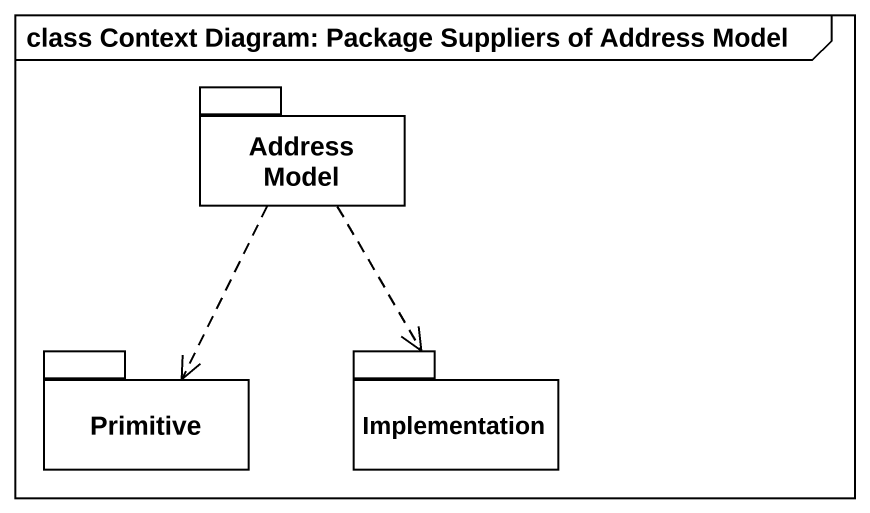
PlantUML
@startuml
mainframe class Context Diagram: Package Suppliers of Address Model
package "Address Model" as Address_Model {
}
package Primitive {
}
package Implementation {
}
Address_Model ..> Primitive
Address_Model ..> Implementation
@enduml
